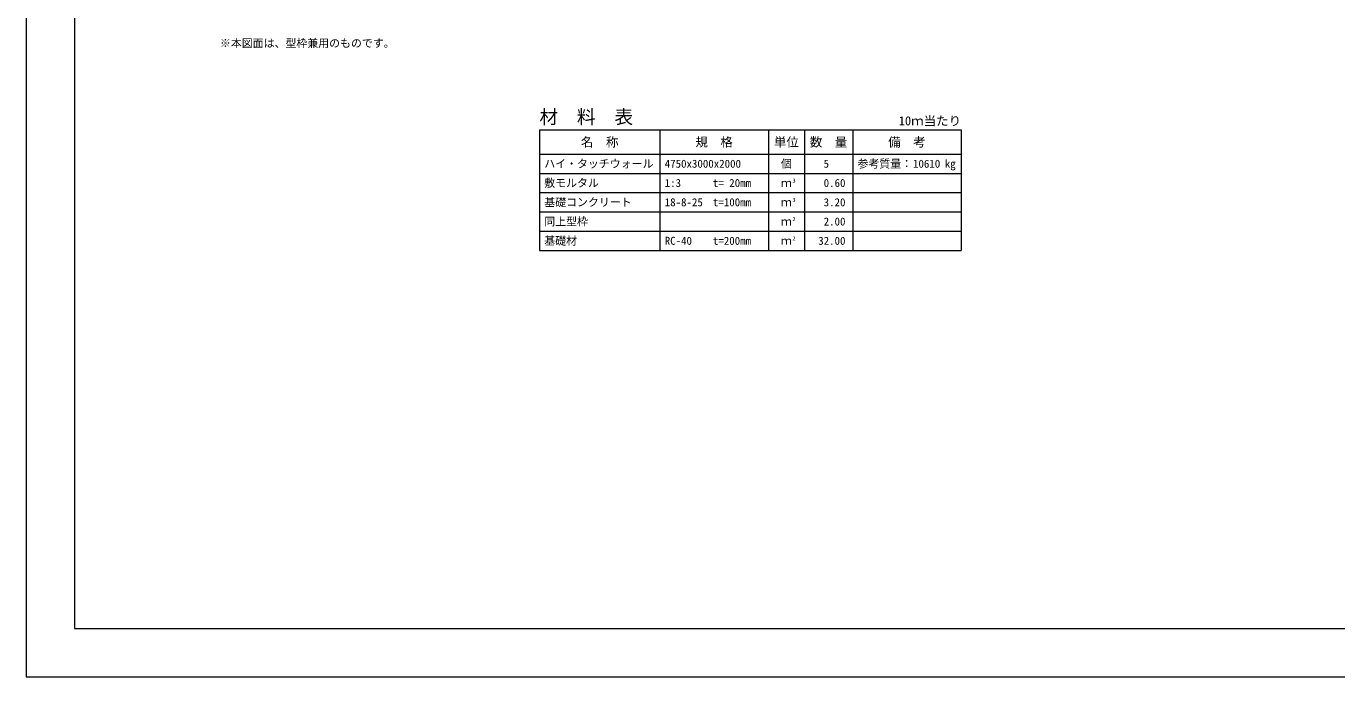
# Model space of a CAD drawing. Units: millimetres at full size; details may follow other scales. Extents: x 0 to 42050, y 0 to 29700.
# Drawn here: x 0 to 27196, y 0 to 13504 of the extents above; entities that cross this region are included whole.
import ezdxf
from ezdxf.enums import TextEntityAlignment as Align

# ---------------------------------------------------------------- set-up
doc = ezdxf.new("R2010")
doc.units = ezdxf.units.MM
doc.header["$LTSCALE"] = 50
for name, color, linetype in [('D-DOC', 7, 'Continuous'), ('D-MTR', 7, 'Continuous'), ('D-MTR-TXT', 7, 'Continuous')]:
    doc.layers.add(name, color=color, linetype=linetype)
for name, color, linetype, lineweight in [('D-MTR-FRAM', 7, 'Continuous', 13), ('D-MTR-LINE', 7, 'Continuous', 13), ('D-TTL', 2, 'Continuous', 13)]:
    doc.layers.add(name, color=color, linetype=linetype, lineweight=lineweight)
doc.styles.add('ＭＳ ゴシック', font='')
doc.styles.get('ＭＳ ゴシック').set_extended_font_data('MS Gothic')

msp = doc.modelspace()

# ---------------------------------------------------------------- linework, layer by layer
at = {"layer": 'D-MTR-FRAM'}
for p, q in [((10650, 11350), (19400, 11350)), ((10650, 11350), (10650, 8850)), ((19400, 11350), (19400, 8850)), ((10650, 8850), (19400, 8850))]:
    msp.add_line(p, q, dxfattribs=at)
at = {"layer": 'D-MTR-LINE'}
for p, q in [((13150, 11350), (13150, 8850)), ((15400, 11350), (15400, 8850)), ((16150, 11350), (16150, 8850)), ((17150, 11350), (17150, 8850)), ((10650, 10850), (19400, 10850)), ((10650, 10450), (19400, 10450)), ((10650, 10050), (19400, 10050)), ((10650, 9650), (19400, 9650)), ((10650, 9250), (19400, 9250))]:
    msp.add_line(p, q, dxfattribs=at)
at = {"layer": 'D-TTL'}
for points in [[(0, 0), (42050, 0), (42050, 29700), (0, 29700)], [(1000, 1000), (41050, 1000), (41050, 28700), (1000, 28700)]]:
    msp.add_lwpolyline(points, close=True, dxfattribs=at)

# ---------------------------------------------------------------- texts
at = {"layer": 'D-DOC', "style": 'ＭＳ ゴシック'}
msp.add_text('※本図面は、型枠兼用のものです。', height=166.1, dxfattribs=at).set_placement((4020, 13018.14), align=Align.BOTTOM_LEFT)
at = {"layer": 'D-MTR', "style": 'ＭＳ ゴシック'}
msp.add_text('材\u3000料\u3000表', height=284.8, dxfattribs=at).set_placement((10650, 11395.38), align=Align.BOTTOM_LEFT)
msp.add_text('10ｍ当たり', height=189.9, dxfattribs=at).set_placement((19400, 11388.58), align=Align.BOTTOM_RIGHT)
at = {"layer": 'D-MTR-TXT', "style": 'ＭＳ ゴシック'}
for s, height, p in [('名\u3000称', 189.9, (11900, 11100)), ('規\u3000格', 189.9, (14275, 11100)), ('単位', 189.9, (15775, 11100)), ('数\u3000量', 189.9, (16650, 11100)), ('備\u3000考', 189.9, (18275, 11100)), ('個', 166.1, (15775, 10650)), ('ｍ', 166.1, (15775, 10250)), ('ｍ', 166.1, (15775, 9850)), ('ｍ', 166.1, (15775, 9450)), ('ｍ', 166.1, (15775, 9050))]:
    msp.add_text(s, height=height, dxfattribs=at).set_placement(p, align=Align.MIDDLE_CENTER)
for s, p in [('ハイ・タッチウォール', (10750, 10650)), ('4750x3000x2000', (13250, 10650)), ('参考質量：      kg', (17250, 10650)), ('敷モルタル', (10750, 10250)), ('1:3', (13250, 10250)), ('t= 20mm', (14250, 10250)), ('基礎コンクリート', (10750, 9850)), ('18-8-25', (13250, 9850)), ('t=100mm', (14250, 9850)), ('同上型枠', (10750, 9450)), ('基礎材', (10750, 9050)), ('RC-40', (13250, 9050)), ('t=200mm', (14250, 9050))]:
    msp.add_text(s, height=166.1, dxfattribs=at).set_placement(p, align=Align.MIDDLE_LEFT)
for s, p in [('5', (16658.88, 10650)), ('10610', (18966.67, 10650)), ('0.60', (17000, 10250)), ('3.20', (17000, 9850)), ('2.00', (17000, 9450)), ('32.00', (17000, 9050))]:
    msp.add_text(s, height=166.1, dxfattribs=at).set_placement(p, align=Align.MIDDLE_RIGHT)
for s, p in [('3', (15900, 10234.07)), ('3', (15900, 9834.07)), ('2', (15900, 9434.07)), ('2', (15900, 9034.07))]:
    msp.add_text(s, height=83.07, dxfattribs=at).set_placement(p, align=Align.BOTTOM_LEFT)

doc.saveas('drawing.dxf')
